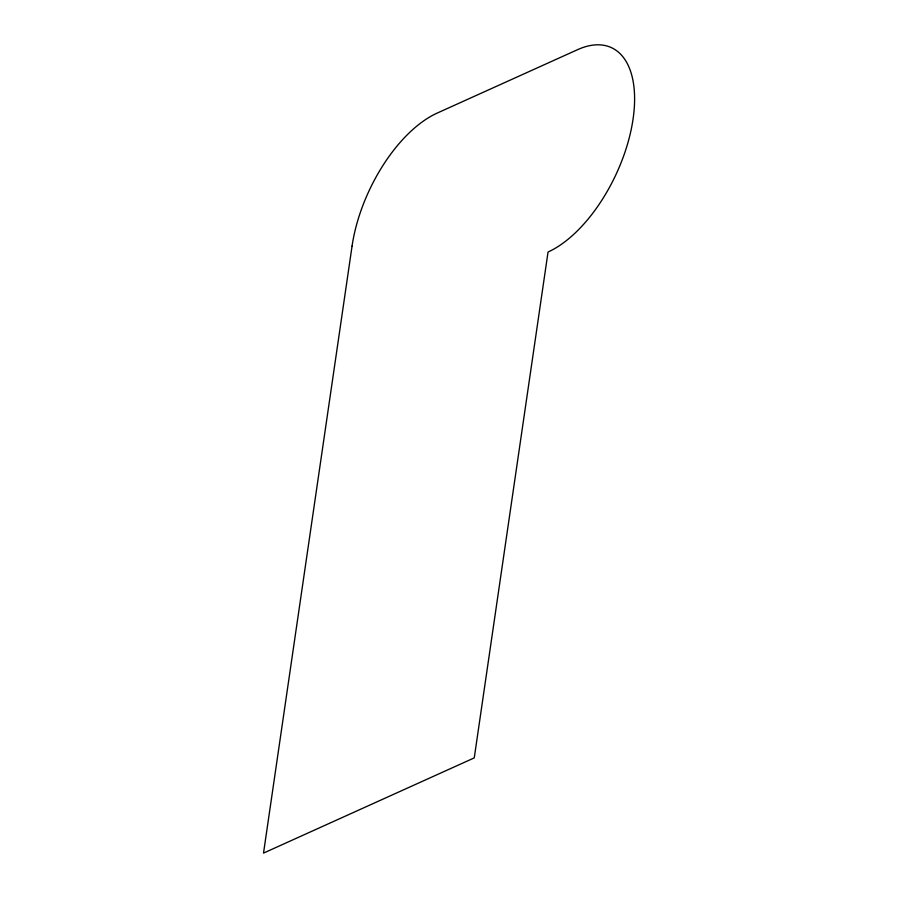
<?xml version="1.0" encoding="UTF-8"?>
<svg xmlns="http://www.w3.org/2000/svg" width="898" height="898" viewBox="0 0 898 898"><rect width="100%" height="100%" fill="white"/><g stroke="black" fill="none" stroke-linecap="round" stroke-linejoin="round"><path stroke-width="1.35" d="M352.072 246.052L263.518 853.1L474.256 757.89L548.049 252.012A114.046 58.202 -64.6 0 0 633.056 119.108A114.046 58.202 -64.6 0 0 577.571 49.671L437.079 113.137A114.046 58.202 -64.6 0 0 352.072 246.052"/></g></svg>
